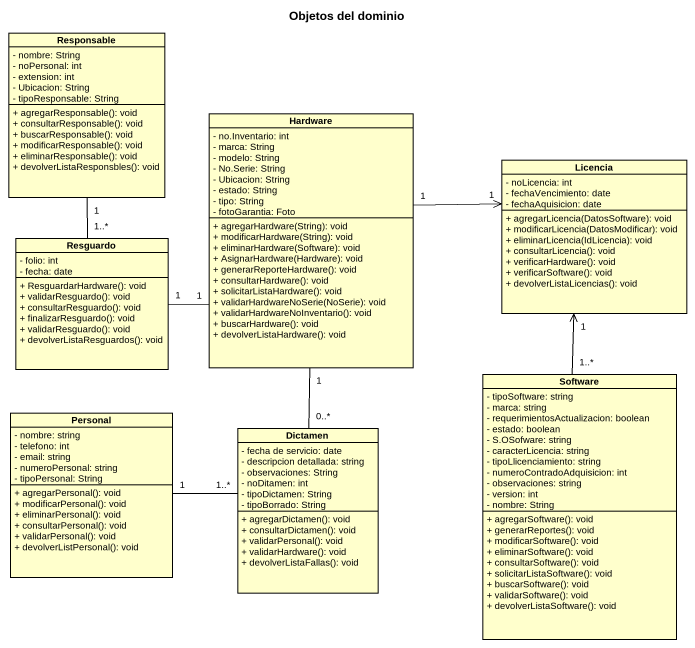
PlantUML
@startuml
title Objetos del dominio
hide circle
hide empty members
skinparam classAttributeIconSize 0
class Responsable {
  - nombre: String
  - noPersonal: int
  - extension: int
  - Ubicacion: String
  - tipoResponsable: String
  + agregarResponsable(): void
  + consultarResponsable(): void
  + buscarResponsable(): void
  + modificarResponsable(): void
  + eliminarResponsable(): void
  + devolverListaResponsbles(): void
}
class Hardware {
  - no.Inventario: int
  - marca: String
  - modelo: String
  - No.Serie: String
  - Ubicacion: String
  - estado: String
  - tipo: String
  - fotoGarantia: Foto
  + agregarHardware(String): void
  + modificarHardware(String): void
  + eliminarHardware(Software): void
  + AsignarHardware(Hardware): void
  + generarReporteHardware(): void
  + consultarHardware(): void
  + solicitarListaHardware(): void
  + validarHardwareNoSerie(NoSerie): void
  + validarHardwareNoInventario(): void
  + buscarHardware(): void
  + devolverListaHardware(): void
}
class Licencia {
  - noLicencia: int
  - fechaVencimiento: date
  - fechaAquisicion: date
  + agregarLicencia(DatosSoftware): void
  + modificarLicencia(DatosModificar): void
  + eliminarLicencia(IdLicencia): void
  + consultarLicencia(): void
  + verificarHardware(): void
  + verificarSoftware(): void
  + devolverListaLicencias(): void
}
class Resguardo {
  - folio: int
  - fecha: date
  + ResguardarHardware(): void
  + validarResguardo(): void
  + consultarResguardo(): void
  + finalizarResguardo(): void
  + validarResguardo(): void
  + devolverListaResguardos(): void
}
class Software {
  - tipoSoftware: string
  - marca: string
  - requerimientosActualizacion: boolean
  - estado: boolean
  - S.OSofware: string
  - caracterLicencia: string
  - tipoLlicenciamiento: string
  - numeroContradoAdquisicion: int
  - observaciones: string
  - version: int
  - nombre: String
  + agregarSoftware(): void
  + generarReportes(): void
  + modificarSoftware(): void
  + eliminarSoftware(): void
  + consultarSoftware(): void
  + solicitarListaSoftware(): void
  + buscarSoftware(): void
  + validarSoftware(): void
  + devolverListaSoftware(): void
}
class Personal {
  - nombre: string
  - telefono: int
  - email: string
  - numeroPersonal: string
  - tipoPersonal: String
  + agregarPersonal(): void
  + modificarPersonal(): void
  + eliminarPersonal(): void
  + consultarPersonal(): void
  + validarPersonal(): void
  + devolverListPersonal(): void
}
class Dictamen {
  - fecha de servicio: date
  - descripcion detallada: string
  - observaciones: String
  - noDitamen: int
  - tipoDictamen: String
  - tipoBorrado: String
  + agregarDictamen(): void
  + consultarDictamen(): void
  + validarPersonal(): void
  + validarHardware(): void
  + devolverListaFallas(): void
}
Hardware "1" -right-> "1" Licencia
Hardware "1" -left- "1" Resguardo
Resguardo "1..*" -up- "1" Responsable
Software "1..*" -up-> "1" Licencia
Personal "1" -right- "1..*" Dictamen
Dictamen "0..*" -up- "1" Hardware
@enduml
